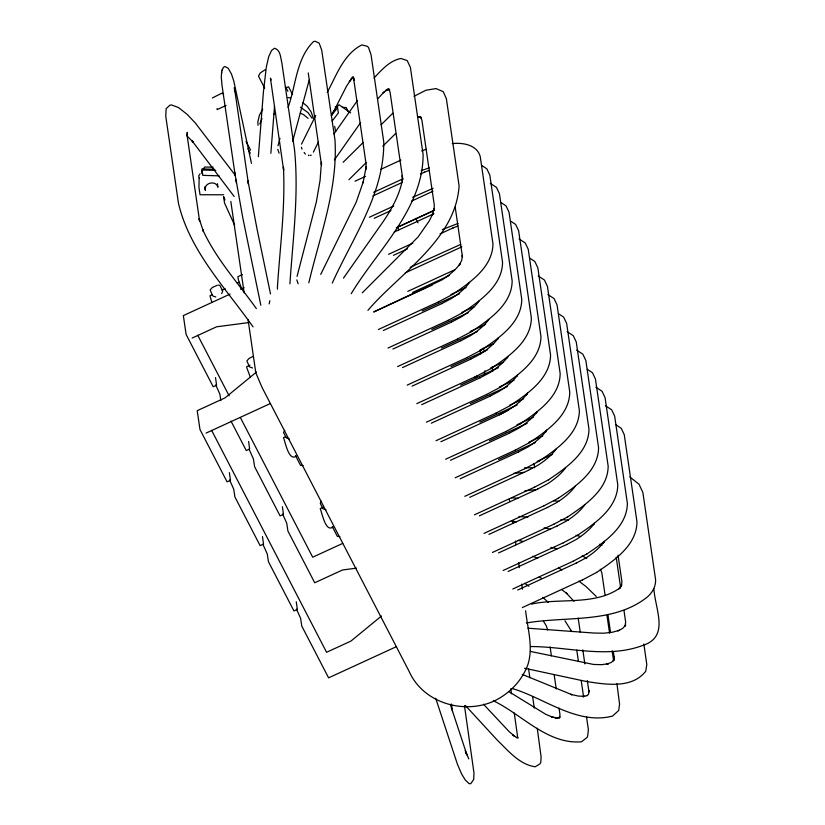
<?xml version="1.0" encoding="UTF-8"?>
<svg xmlns="http://www.w3.org/2000/svg" width="825" height="825" viewBox="0 0 825 825"><rect width="100%" height="100%" fill="white"/><g stroke="black" fill="none" stroke-linecap="round" stroke-linejoin="round"><path stroke-width="1.24" d="M217.068 108.714L217.068 109.591L226.071 105.456M199.155 178.087L198.938 187.254L200.032 194.752L223.606 194.772M201.95 173.673L202.032 170.002L215.779 170.414M517.677 737.426L514.274 712.996M221.678 72.28L221.255 76.911L222.038 85.532L235.259 175.88M258.359 156.657L263.371 92.39L266.31 67.103L268.733 56.605L271.58 50.418L274.581 48.242C280.675 50.026 280.438 57.564 281.82 62.607L294.473 149.335C299.032 194.143 292.854 239.188 289.915 283.872M270.858 153.295L274.529 106.177M187.048 134.527L187.265 132.34L187.162 135.816L199.619 221.224L199.134 218.635L203.383 231.382L202.548 229.36C215.82 258.658 237.827 282.666 256.348 308.591M614.078 656.514L613.46 660.536L614.388 659.35L611.624 662.248L606.829 664.218L608.417 663.723L601.611 664.672L593.495 664.445L530.372 651.42M269.167 303.909L269.827 300.713M222.131 70.362L223.41 67.361L224.802 66.485L228.133 68.197L231.454 74.003L233.743 80.881L251.46 163.36M221.471 73.26L222.348 69.341M259.813 123.956L261.989 118.687M278.004 145.778L279.953 138.352M288.08 107.415C295.948 85.862 296.154 58.389 313.613 41.528L315.191 41.25L319.192 43.189L321.729 50.242L334.971 139.91C337.982 188.801 319.853 236.002 308.828 282.779M292.627 141.343L309.189 80.108M297.062 276.385L316.315 202.063L320.079 180.283L321.451 162.195L321.492 165.052L308.251 72.951M222.606 291.483L221.708 293.566M301.507 144.127L315.769 115.428M327.185 92.472C336.476 75.446 343.551 54.099 361.917 44.901L367.362 46.355L368.517 47.458L371.054 54.78L383.749 141.869C384.491 193.308 352.44 238.147 332.279 283.078M308.457 155.657L308.746 155.079M313.397 152.13L318.471 141.91M331.454 115.799L346.634 85.996L350.79 79.829L349.264 81.541L352.749 77.767L351.037 78.777L353.77 77.292L352.192 77.282M320.719 274.395L356.183 202.197L363.423 181.469L363.062 182.83L366.145 166.815L366.114 169.166L366.022 163.546L353.564 78.128L354.152 80.128L352.966 76.89M527.443 392.978L526.422 394.989L527.196 393.577C520.224 403.136 510.025 409.654 499.517 414.758L440.911 441.726M537.044 411.51L536.023 413.521L536.797 412.108C532.166 418.77 524.411 424.576 518.533 428.309L508.932 433.383M546.645 430.052L545.624 432.063L546.398 430.65C541.767 437.302 534.012 443.108 528.134 446.841L518.533 451.925M604.251 541.262L603.23 543.273L604.003 541.86C599.373 548.512 591.618 554.328 585.74 558.051L576.128 563.135M262.721 109.22L259.38 115.314L257.843 121.956L258.029 125.338M497.63 339.384L498.393 337.972C493.762 344.623 486.007 350.439 480.129 354.162L470.528 359.246M507.231 357.916L507.994 356.503C503.363 363.165 495.608 368.971 489.73 372.704L480.129 377.778M516.832 376.458L517.595 375.045C512.964 381.697 505.209 387.502 499.331 391.236L489.73 396.32M593.629 524.731L594.402 523.328C589.772 529.98 582.017 535.786 576.139 539.519L566.538 544.603M483.945 375.272L485.007 370.765M200.062 173.848L198.763 175.797L199.072 177.942M202.672 169.96L204.631 167.042L213.201 167.176M333.981 133.908L357.369 100.629M334.403 159.906L360.628 122.595M343.489 278.108L383.604 221.017C392.215 208.148 399.898 194.133 402.652 178.726L402.188 181.057L402.28 175.519L402.528 177.488L390.081 92.173L388.73 88.852L389.709 90.1L387.348 89.172L388.874 89.399L385.44 90.544L387.203 89.77L382.759 93.081M351.223 293.69C377.025 250.748 423.277 208.694 423.101 154.461L410.376 67.279L407.189 60.565L400.909 58.462C389.513 60.72 381.562 70.001 374.003 78.035M377.52 99.124L384.368 91.596M331.743 113.902L335.538 109.003M331.32 115.727L337.58 107.642L338.363 113.004L332.104 121.079M337.425 106.569L338.972 104.713L350.656 112.912M469.6 282.367C464.97 289.018 457.205 294.834 451.327 298.557L441.726 303.641M479.201 300.898C474.561 307.56 466.806 313.366 460.927 317.099L451.327 322.173M488.792 319.44C484.162 326.092 476.407 331.897 470.528 335.631L460.927 340.715M555.998 449.182C551.368 455.833 543.613 461.649 537.735 465.372L528.134 470.456M565.599 467.723C560.969 474.375 553.214 480.181 547.336 483.914L537.735 488.998M575.2 486.255C570.57 492.907 562.815 498.713 556.937 502.446L547.336 507.53M584.801 504.787C580.171 511.438 572.416 517.254 566.538 520.987L556.937 526.061M284.78 430.279L283.511 432.475L285.997 437.271M321.533 501.229L320.265 503.425L322.75 508.221M343.159 162.298L363.01 142.663M381.057 124.823L392.793 113.231M348.913 179.706L366.3 162.515M382.779 146.231L395.588 133.568M362.257 292.844L418.089 236.95L429.361 220.801L433.073 213.118L432.259 214.882L434.177 208.653L434.043 210.458L434.301 205.229L421.864 119.914L420.327 116.459L421.049 117.862L418.223 116.593L419.647 117.078L417.553 117.377M367.94 310.334C399.341 273.436 455.678 240.044 459.092 185.873L446.366 98.691L443.85 93.019L443.128 91.616L436.002 88.584L425.999 90.214L413.964 96.308M586.895 695.743L588.555 694.217L589.091 690.412L588.957 691.938L587.287 680.47M557.71 718.4L559.928 716.574L559.515 718.101L559.948 714.429L559.02 708.056M256.503 372.034L225.008 397.897L197.227 410.675L199.97 429.505L227.071 481.841L230.474 480.274L229.371 472.642M381.47 616.017L350.955 641.066L326.576 652.286L211.602 430.299M452.389 294.515L452.657 294.36C470.168 282.47 492.711 267.321 492.958 243.808L480.233 156.585C477.139 144.777 462.794 142.457 452.265 143.591M461.99 313.046L462.258 312.892C479.768 301.001 502.312 285.852 502.559 262.34L489.833 175.127L486.843 168.836L481.666 165.412M471.591 331.578L471.859 331.433C489.369 319.543 511.912 304.394 512.16 280.882L499.434 193.658L496.444 187.368L490.256 183.325M481.192 350.12L481.46 349.965C498.97 338.075 521.513 322.926 521.761 299.413L509.035 212.19L506.045 205.899L500.868 202.476M490.782 368.651L491.061 368.497C508.571 356.606 531.114 341.457 531.362 317.945L518.636 230.732L515.646 224.441L510.469 221.017M500.383 387.193L500.662 387.038C518.172 375.148 540.715 359.999 540.963 336.487L528.237 249.263L525.247 242.973L519.059 238.93M509.984 405.725L510.262 405.57C527.773 393.68 550.316 378.531 550.564 355.018L537.838 267.805L534.847 261.504L529.66 258.081M519.585 424.256L519.863 424.102C537.374 412.211 559.917 397.062 560.165 373.55L547.439 286.337L544.448 280.046L538.261 276.004M529.186 442.798L529.464 442.643C546.975 430.753 569.518 415.604 569.766 392.092L557.04 304.868L554.049 298.578L547.862 294.535M538.787 461.33L539.065 461.175C556.576 449.285 579.119 434.136 579.367 410.623L566.641 323.41L563.65 317.12L558.463 313.686M548.388 479.861L548.666 479.707C566.177 467.816 588.72 452.667 588.967 429.155L576.242 341.942L573.251 335.651L567.053 331.609M557.989 498.403L558.267 498.248C575.778 486.358 598.321 471.209 598.568 447.697L585.843 360.473L582.852 354.183L576.654 350.14M567.59 516.935L567.868 516.78C585.379 504.89 607.922 489.741 608.169 466.228L595.444 379.015L592.453 372.725L587.266 369.291M577.191 535.466L577.469 535.322C594.98 523.421 617.523 508.272 617.77 484.76L605.045 397.547L602.054 391.256L595.856 387.214M586.792 554.008L587.07 553.853C604.581 541.963 627.124 526.814 627.371 503.302L614.646 416.078L611.655 409.788L605.457 405.745M596.393 572.54L596.671 572.385C614.182 560.495 636.725 545.346 636.972 521.833L624.247 434.62L621.256 428.33L616.069 424.896M273.601 114.417L275.643 113.149M508.654 409.922L499.331 414.851M618.915 630.444L622.865 628.279L625.721 624.917L624.999 626.216L625.649 622.009L623.978 610.562M438.426 301.888L452.657 294.36M448.027 320.42L462.258 312.892M457.627 338.962L471.859 331.433M467.228 357.493L481.46 349.965M476.829 376.025L491.061 368.497M486.43 394.567L500.662 387.038M496.031 413.098L510.262 405.57M505.632 431.63L519.863 424.102M515.233 450.172L529.464 442.643M524.834 468.703L539.065 461.175M534.435 487.245L548.666 479.707M544.036 505.777L558.267 498.248M553.637 524.308L567.868 516.78M563.238 542.85L577.469 535.322M572.839 561.382L587.07 553.853M582.44 579.913L596.671 572.385M265.392 69.599L260.308 72.92L258.483 76.127L264.691 88.12M617.925 630.991L619.338 630.29L612.346 632.249L603.993 633.198L593.928 633.043L527.928 628.207M424.081 172.384L429.052 170.404M452.884 227.999L457.854 226.009M221.946 290.235L225.153 288.75M296.196 456.101C288.832 461.691 285.337 442.21 283.47 437.642L285.615 436.673M332.939 527.051C325.586 532.641 322.09 513.171 320.224 508.602L323.431 507.138M285.295 87.904L288.595 86.831L292.576 94.514M355.018 181.211L365.506 176.385M380.665 169.414L400.96 160.071M373.653 192.318L403.064 178.778M372.776 195.989L402.373 182.366M420.585 174.003L424.586 172.147M242.426 274.612L237.92 276.684L238.404 280.005L241.911 289.379M369.353 217.253L393.669 206.064M412.665 197.319L433.073 188.327M374.22 218.285L390.937 210.581M411.531 201.114L433.022 191.225M237.301 283.161L239.333 282.222M230.103 294.082L183.346 315.593L186.099 334.424L213.201 386.75L216.604 385.192L215.5 377.561M240.622 289.245L244.128 287.636M396.722 227.607L432.723 211.045M396.32 227.793L433.383 210.746M394.309 231.99L433.95 213.747M192.173 338.033L216.562 326.813L248.232 322.647M388.554 254.317L412.871 243.127M442.313 229.577L458.05 223.451M393.422 255.348L407.406 248.913M440.055 233.898L453.389 227.752M410.118 267.341L460.711 244.396M405.353 272.817L461.825 246.83M407.756 291.39L455.235 269.548M412.613 292.421L449.213 275.581M374.045 311.819L432.321 285.007M373.704 311.984L441.726 280.026C447.604 276.293 455.369 270.487 459.999 263.835L459.226 265.238L461.773 260.215L462.309 255.327L462.443 256.812L455.204 207.168M450.935 294.473L465.991 287.554M378.407 329.505L438.622 301.795M422.214 310.953L459.525 293.793M383.305 330.516L441.922 303.548M462.144 312.262L474.437 306.622M388.008 348.037L448.222 320.327M206.054 433.115L270.435 403.487M431.815 329.495L468.414 312.654M392.906 349.047L451.522 322.08M470.137 331.547L485.193 324.617M397.609 366.578L457.823 338.869M441.416 348.026L477.562 331.403M402.507 367.589L461.123 340.622M480.181 349.872L493.639 343.685M407.21 385.11L467.424 357.4M451.017 366.568L487.616 349.718M412.108 386.121L470.724 359.153M490.493 368.084L503.24 362.227M416.811 403.642L477.025 375.932M460.618 385.1L498.382 367.723M421.709 404.662L480.325 377.685M499.383 386.946L513.996 380.222M426.412 422.183L486.626 394.474M470.219 403.631L507.53 386.471M431.31 423.194L489.916 396.227M509.695 405.157L523.597 398.764M436.012 440.715L496.227 413.005M479.82 422.173L517.131 405.003M516.986 424.751L533.197 417.295M445.613 459.247L505.828 431.537M489.421 440.705L527.185 423.328M450.512 460.267L509.118 433.29M528.897 442.221L542.798 435.827M455.204 477.788L515.429 450.079M498.568 459.453L535.446 442.489M460.113 478.799L518.719 451.832M342.705 543.407L312.706 557.205L240.405 417.605M537.178 461.371L552.337 454.4M464.805 496.32L525.03 468.61M469.714 497.331L528.32 470.363M474.406 514.852L534.631 487.142M479.315 515.873L537.921 488.895M484.007 533.393L544.232 505.684M488.916 534.404L547.522 507.437M492.453 552.461L553.833 524.215M498.517 552.936L557.123 525.968M503.209 570.457L563.434 542.747M508.118 571.477L566.723 544.5M512.81 588.998L573.035 561.289M517.688 590.019L576.324 563.042M396.608 646.563L328.597 677.851L301.754 626.02L300.63 618.358L296.474 609.077M522.369 607.551L582.625 579.82M212.108 294.762L209.963 295.732L211.798 302.218M249.934 365.228L246.716 366.692L246.716 367.476L250.439 377.51M252.832 356.513L249.026 358.493L246.861 360.886L249.243 366.31M421.678 150.985L426.143 149.243M421.142 170.703L429.248 167.846M217.336 285.213L212.273 287.543L210.107 289.926L212.499 295.36M587.183 695.537L582.749 696.578L584.523 696.362L578.212 696.053L570.663 694.351L571.983 694.732L522.277 674.407M310.097 155.389L311.272 155.172M356.452 568.157L342.509 569.982L314.727 582.77L287.884 530.939L286.76 523.267L282.604 513.985M303.115 465.599L300.568 465.382L295.515 455.637M339.869 536.559L337.322 536.343L332.269 526.597M513.841 473.354L524.03 472.395M524.896 490.751L536.26 489.689M531.517 604.086C560.309 597.702 594.887 605.911 620.266 587.751L618.863 588.823L621.73 584.894L621.277 586.286L621.937 581.873L618.038 555.143M526.298 623.009C566.002 615.986 613.13 623.927 647.027 597.259C652.224 592.886 655.854 586.688 655.597 579.697L642.871 492.484L639.014 484.213L629.805 476.953M559.02 717.616L555.039 717.936L556.916 717.987L551.224 716.667L553.183 717.451L545.841 714.368L508.819 691.608M524.618 467.796L532.084 467.796M201.877 168.929L214.675 169.311M219.11 175.849L202.816 175.364L202.032 170.002M335.228 106.858L337.58 107.013M342.375 107.312L346.201 107.549L348.233 111.581M511.5 497.795L517.904 498.269M553.74 500.888L558.855 501.26M519.028 516.491L527.907 517.141M560.917 519.554L568.528 520.111M530.547 646.542C567.373 646.542 606.303 658.824 642.149 645.666C670.189 637.086 655.143 609.572 653.885 588.772M218.429 285.068L219.883 285.429L222.657 290.782M215.799 297.01L212.829 295.989M252.553 367.971L249.583 366.939M289.307 438.921L286.337 437.9M326.061 509.881L323.091 508.85M288.028 97.567L290.421 97.989M511.356 520.822L516.388 521.905M544.108 527.866L550.409 529.217M518.131 540.354L523.174 541.437M550.883 547.398L557.184 548.749M524.504 668.229L585.946 681.419C605.498 684.441 631.806 689.04 645.758 671.22L646.79 664.486L643.851 644.026M516.285 737.509L518.296 737.952M576.036 535.26L580.656 536.528M582.151 555.947L586.833 558.236M532.96 556.308L537.673 558.288M538.931 577.17L541.272 578.15M512.222 688.514C544.222 697.919 577.087 725.288 612.511 716.079L618.667 710.521L619.565 704.148L616.935 683.678M300.455 107.229L308.055 112.643L312.025 118.243M300.31 113.169L303.569 114.644L308.086 118.336M474.932 376.963L476.438 377.654M212.334 97.979L222.049 93.101L223.647 94.112M599.765 544.201L601.879 545.335M558.742 567.992L561.969 569.941M517.213 737.787L512.83 735.127L514.779 736.343L509.087 731.579L483.46 704.189M493.329 700.765C521.503 714.12 547.563 744.748 581.512 741.768L587.276 737.303L587.689 735.787L588.39 729.743L586.544 717.111M524.679 583.327L528.908 586.266M578.882 581.089L586.101 586.637L596.3 596.496M561.557 589.483L567.229 593.763L566.167 592.855L574.025 601.353M186.852 135.785L193.473 142.395L191.967 140.724L234.176 196.494M302.6 102.527L307.117 106.208L311.087 111.808L313.325 118.202M542.84 597.352L548.243 602.353M465.341 705.437L497.351 740.221C508.272 750.709 519.245 764.445 535.188 766.776L539.973 763.857L540.767 762.475L541.097 756.834L537.24 728.238M304.126 152.439L305.384 154.11M235.001 174.921L195.36 123.049L187.265 114.469L178.417 107.497L171.394 104.93L169.837 105.249L166.145 108.642L165.763 116.253L178.468 203.342C189.719 251.047 225.679 288.038 253.058 326.886M564.95 620.782L571.756 631.558M466.672 754.112L465.455 752.225L467.208 755.246M543.407 621.153L546.294 625.845L547.697 629.98M246.025 141.343L250.583 150.119M415.738 218.439L417.997 222.802M483.027 348.356L484.718 351.625M285.491 86.646L287.894 91.276M247.943 148.727L250.295 153.264M234.651 225.297L224.503 202.96L223.565 196.525L224.988 199.867M197.732 335.218L229.144 395.866M230.99 421.09L246.252 450.553L249.655 448.996L248.614 441.478M249.037 449.182L253.378 458.824L254.574 466.63L280.077 515.873L283.48 514.305L282.377 506.674M262.907 544.263L267.248 553.905L268.445 561.712L293.948 610.954L297.351 609.386L296.247 601.755M215.727 384.873L219.883 394.154L220.832 400.651M229.608 479.954L233.753 489.235L234.877 496.908L260.123 545.645L263.526 544.077L262.484 536.57M279.087 153.172L277.778 149.325M298.134 283.779L296.835 279.923M465.187 750.523L468.775 758.907M600.394 569.25L601.817 572.705L605.158 595.629M271.136 79.963L270.425 78.117L283.656 170.332L283.418 167.124C285.471 207.209 279.984 247.18 277.427 287.1L277.489 289.193M466.548 753.71L450.275 704.395M435.724 698.301L457.38 764.125L461.588 773.963L465.321 780.038L469.064 783.616L470.683 783.75L473.705 779.512L473.973 772.922L464.465 705.664M301.434 147.324L301.991 149.108M335.61 131.392L334.661 126.318M270.497 293.896L256.988 228.814L247.974 180.871L248.5 184.243L234.393 87.512L234.63 91.668M260.824 305.24L242.808 217.893L234.651 172.023M235.888 179.798L236.414 183.171M616.182 557.102L620.637 587.648M607.942 614.728L610.552 632.548M613.336 651.657L614.264 658.02M606.983 615.44L609.562 633.136M612.14 650.822L613.614 660.928M578.181 618.08L580.222 632.084M582.821 649.914L584.863 663.919M576.778 650.141L578.438 661.516M581.202 680.47L583.595 696.898M533.961 463.506L534.59 467.796M550.1 646.944L551.399 655.854M554.194 674.953L556.236 688.958M492.226 366.877L492.845 371.157M509.324 499.063L509.695 501.6M512.48 520.647L512.851 523.194M515.439 540.973L515.996 544.778M518.595 562.557L519.327 567.631M521.74 584.141L522.483 589.225M525.628 610.809C527.567 628.836 533.61 647.212 527.732 665.115C521.761 680.852 509.706 693.33 494.701 700.765C464.104 715.048 423.112 703.075 409.076 671.303L262.072 387.482L255.822 372.838L248.047 319.502M528.588 668.92L529.877 677.758M532.63 696.692L534.291 708.046M480.243 350.573L480.717 353.791M510.737 688.772L511.479 693.866M398.228 227.679L398.578 230.062M451.44 704.014L452.543 711.583M230.814 201.413L244.148 292.834M217.408 183.686L217.934 187.254C216.037 179.778 203.362 182.81 205.353 190.369L204.827 186.801"/></g></svg>
